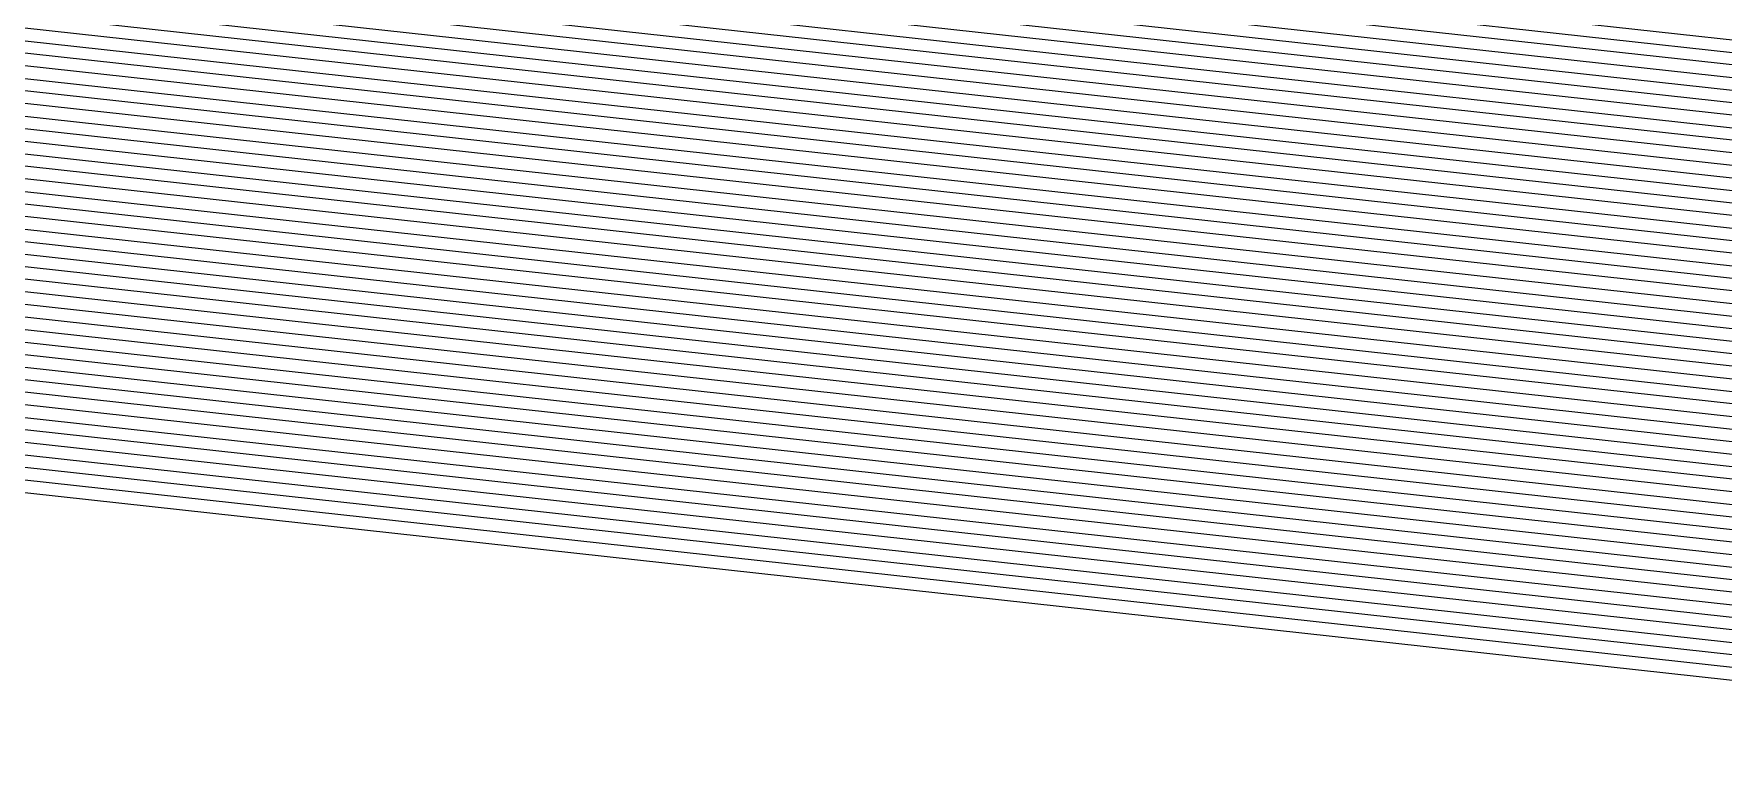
# Model space of a CAD drawing. Extents: x 7084 to 11035, y 13750 to 16729.
# Drawn here: x 10110.18 to 10157.06, y 13779.79 to 13799.79 of the extents above; entities that cross this region are included whole.
import ezdxf

# ---------------------------------------------------------------- set-up
doc = ezdxf.new("R2010")
doc.units = 0
doc.layers.add('Default', color=7, linetype='Continuous')

msp = doc.modelspace()

# ---------------------------------------------------------------- linework, layer by layer
at = {"layer": 'Default'}
for points in [[(10295.182, 16443.974), (10517.258, 16426.435), (10774.398, 16069.815), (10782.234, 16061.156), (10899.116, 15950.077), (11021.842, 15529.148), (11025.76, 15520.163), (10955.631, 15040.771), (10955.141, 15028.681), (10844.103, 14104.975), (10839.206, 14081.776), (10704.791, 13900.543), (10696.956, 13890.577), (10445.659, 13756.114), (9966.443, 13808.73), (9960.24, 13824.25), (9942.283, 13817.715), (9533.196, 13811.869), (9526.993, 13805.497), (8948.427, 13863.96), (8926.226, 13867.554), (8137.273, 13990.325)], [(10298.938, 16421.009), (10512.184, 16404.168), (10759.1, 16061.727), (10776.154, 16042.882), (10888.389, 15936.22), (11006.235, 15532.027), (11014.762, 15512.47), (10947.422, 15052.14), (10946.356, 15025.827), (10839.733, 14138.849), (10829.074, 14088.357), (10700.004, 13914.33), (10682.95, 13892.64), (10441.646, 13763.523), (9981.484, 13814.047), (9967.983, 13847.827), (9928.901, 13833.604), (9536.08, 13827.99), (9522.579, 13814.122), (8967.017, 13870.26), (8918.698, 13878.083), (8161.114, 13995.972)], [(8139.657, 13990.89), (8925.473, 13868.607), (8950.286, 13864.59), (9526.552, 13806.36), (9533.485, 13813.481), (9940.945, 13819.304), (9961.014, 13826.608), (9967.947, 13809.261), (10445.258, 13756.854), (10695.555, 13890.783), (10704.313, 13901.922), (10838.192, 14082.434), (10843.666, 14108.363), (10954.262, 15028.396), (10954.81, 15041.908), (11024.66, 15519.393), (11020.281, 15529.436), (10898.043, 15948.692), (10781.626, 16059.328)], [(10777.978, 16048.364), (10891.607, 15940.377), (11010.917, 15531.163), (11018.062, 15514.778), (10949.884, 15048.729), (10948.991, 15026.684), (10841.044, 14128.687), (10832.114, 14086.383), (10701.44, 13910.194), (10687.152, 13892.021), (10442.85, 13761.3), (9976.972, 13812.452), (9965.66, 13840.754), (9932.916, 13828.837), (9535.215, 13823.154), (9523.903, 13811.535), (8961.44, 13868.37), (8920.956, 13874.924), (8153.962, 13994.278)], [(10906.088, 15959.085), (11031.986, 15527.277), (11032.908, 15525.162), (10960.966, 15033.381), (10960.851, 15030.536), (10846.943, 14082.957), (10845.791, 14077.499), (10707.903, 13891.581), (10706.059, 13889.236), (10448.268, 13751.298), (9956.667, 13805.274), (9955.207, 13808.925), (9950.982, 13807.388), (9531.322, 13801.39), (9529.863, 13799.891), (8936.344, 13859.865), (8931.12, 13860.71), (8121.776, 13986.654)], [(10905.552, 15958.392), (11031.206, 15527.421), (11032.358, 15524.778), (10960.556, 15033.949), (10960.412, 15030.394), (10846.725, 14084.651), (10845.285, 14077.828), (10707.663, 13892.271), (10705.359, 13889.339), (10448.067, 13751.668), (9957.419, 13805.539), (9955.594, 13810.104), (9950.313, 13808.182), (9531.466, 13802.197), (9529.642, 13800.323), (8937.273, 13860.18), (8930.743, 13861.237), (8122.968, 13986.937)], [(8124.16, 13987.219), (8930.367, 13861.763), (8938.203, 13860.495), (9529.421, 13800.754), (9531.61, 13803.003), (9949.644, 13808.977), (9955.981, 13811.283), (9958.171, 13805.805), (10447.867, 13752.038), (10704.659, 13889.443), (10707.424, 13892.96), (10844.778, 14078.157), (10846.506, 14086.345), (10959.973, 15030.251), (10960.145, 15034.518), (11031.808, 15524.393), (11030.425, 15527.565), (10905.015, 15957.699)], [(10904.479, 15957.006), (11029.645, 15527.708), (11031.258, 15524.009), (10959.735, 15035.086), (10959.533, 15030.108), (10846.288, 14088.038), (10844.271, 14078.486), (10707.185, 13893.649), (10703.958, 13889.546), (10447.666, 13752.409), (9958.923, 13806.071), (9956.368, 13812.462), (9948.975, 13809.771), (9531.755, 13803.809), (9529.2, 13801.185), (8939.132, 13860.81), (8929.991, 13862.29), (8125.352, 13987.501)], [(10903.943, 15956.313), (11028.865, 15527.852), (11030.708, 15523.624), (10959.325, 15035.655), (10959.094, 15029.965), (10846.069, 14089.732), (10843.765, 14078.815), (10706.945, 13894.339), (10703.258, 13889.649), (10447.465, 13752.779), (9959.675, 13806.337), (9956.756, 13813.641), (9948.305, 13810.565), (9531.899, 13804.615)], [(8127.736, 13988.066), (8929.238, 13863.342), (8940.991, 13861.44), (9528.759, 13802.047), (9532.043, 13805.421), (9947.636, 13811.36), (9957.143, 13814.82), (9960.427, 13806.603), (10447.265, 13753.15), (10702.558, 13889.752), (10706.706, 13895.028), (10843.258, 14079.144), (10845.851, 14091.426), (10958.655, 15029.823), (10958.914, 15036.223), (11030.159, 15523.239), (11028.084, 15527.996), (10903.406, 15955.62)], [(9946.967, 13812.154), (9957.53, 13815.998), (9961.179, 13806.869), (10447.064, 13753.52), (10701.858, 13889.855), (10706.467, 13895.717), (10842.752, 14079.473), (10845.632, 14093.119), (10958.216, 15029.68), (10958.504, 15036.792), (11029.609, 15522.855), (11027.304, 15528.14), (10902.87, 15954.927)], [(8130.12, 13988.631), (8928.485, 13864.395), (8942.85, 13862.07), (9528.317, 13802.91), (9532.331, 13807.033), (9946.298, 13812.949), (9957.917, 13817.177), (9961.931, 13807.135), (10446.863, 13753.891), (10701.157, 13889.958), (10706.227, 13896.407), (10842.245, 14079.802), (10845.414, 14094.813), (10957.776, 15029.537), (10958.093, 15037.36), (11029.059, 15522.47), (11026.524, 15528.284), (10902.334, 15954.235)], [(8131.312, 13988.913), (8928.108, 13864.922), (8943.78, 13862.385), (9528.097, 13803.341), (9532.475, 13807.839), (9945.629, 13813.743), (9958.304, 13818.356), (9962.683, 13807.4), (10446.663, 13754.261), (10700.457, 13890.061), (10705.988, 13897.096), (10841.738, 14080.131), (10845.195, 14096.507), (10957.337, 15029.395), (10957.683, 15037.929), (11028.509, 15522.086), (11025.743, 15528.428), (10901.797, 15953.542)], [(8132.504, 13989.196), (8927.732, 13865.448), (8944.709, 13862.7), (9527.876, 13803.772), (9532.62, 13808.645), (9944.96, 13814.538), (9958.691, 13819.535), (9963.435, 13807.666), (10446.462, 13754.632), (10699.757, 13890.165), (10705.749, 13897.785), (10841.232, 14080.46), (10844.977, 14098.2), (10956.898, 15029.252), (10957.272, 15038.497), (11027.959, 15521.701), (11024.963, 15528.572), (10901.261, 15952.849)], [(9964.187, 13807.932), (10446.261, 13755.002), (10699.056, 13890.268), (10705.509, 13898.475), (10840.725, 14080.789), (10844.758, 14099.894), (10956.459, 15029.109), (10956.862, 15039.065), (11027.409, 15521.316), (11024.183, 15528.716), (10900.725, 15952.156)], [(10900.188, 15951.463), (11023.403, 15528.86), (11026.859, 15520.932), (10956.451, 15039.634), (10956.019, 15028.967), (10844.54, 14101.588), (10840.219, 14081.118), (10705.27, 13899.164), (10698.356, 13890.371), (10446.061, 13755.373), (9964.939, 13808.198), (9959.466, 13821.892), (9943.622, 13816.126), (9532.908, 13810.257), (9527.435, 13804.635), (8946.568, 13863.33), (8926.979, 13866.501), (8134.889, 13989.76)], [(10899.652, 15950.77), (11022.622, 15529.004), (11026.31, 15520.547), (10956.041, 15040.202), (10955.58, 15028.824), (10844.321, 14103.282), (10839.712, 14081.447), (10705.031, 13899.853), (10697.656, 13890.474), (10445.86, 13755.743), (9965.691, 13808.464), (9959.853, 13823.071), (9942.952, 13816.921), (9533.052, 13811.063)], [(8138.465, 13990.607), (8925.85, 13868.08), (8949.357, 13864.275), (9526.772, 13805.929), (9533.34, 13812.675), (9941.614, 13818.51), (9960.627, 13825.429), (9967.195, 13808.996), (10445.459, 13756.484), (10696.255, 13890.68), (10704.552, 13901.232), (10838.699, 14082.105), (10843.884, 14106.669), (10954.702, 15028.539), (10955.22, 15041.339), (11025.21, 15519.778), (11021.062, 15529.292), (10898.579, 15949.384)], [(8140.849, 13991.172), (8925.097, 13869.133), (8951.216, 13864.905), (9526.331, 13806.791), (9533.629, 13814.287), (9940.276, 13820.098), (9961.401, 13827.787), (9968.699, 13809.527), (10445.057, 13757.225), (10694.855, 13890.886), (10704.073, 13902.611), (10837.686, 14082.763), (10843.447, 14110.056), (10953.823, 15028.253), (10954.399, 15042.476), (11024.11, 15519.009), (11019.501, 15529.58), (10897.507, 15947.999)], [(10896.434, 15946.613), (11017.94, 15529.868), (11023.01, 15518.24), (10953.578, 15043.613), (10952.945, 15027.968), (10843.01, 14113.444), (10836.673, 14083.422), (10703.594, 13903.99), (10693.454, 13891.093), (10444.656, 13757.966), (9970.203, 13810.059), (9962.176, 13830.144), (9938.938, 13821.687), (9533.917, 13815.899), (9525.889, 13807.654), (8953.075, 13865.535), (8924.344, 13870.186)], [(8144.425, 13992.019), (8923.968, 13870.713), (8954.004, 13865.85), (9525.669, 13808.085), (9534.061, 13816.705), (9938.269, 13822.482), (9962.563, 13831.323), (9970.955, 13810.325), (10444.455, 13758.336), (10692.754, 13891.196), (10703.355, 13904.679), (10836.166, 14083.751), (10842.792, 14115.137), (10952.505, 15027.825), (10953.168, 15044.182), (11022.46, 15517.855), (11017.16, 15530.012), (10895.898, 15945.92)], [(9937.599, 13823.276), (9962.95, 13832.502), (9971.707, 13810.591), (10444.255, 13758.707), (10692.054, 13891.299), (10703.116, 13905.368), (10835.66, 14084.08), (10842.573, 14116.831), (10952.066, 15027.682), (10952.757, 15044.75), (11021.911, 15517.47), (11016.38, 15530.156), (10895.361, 15945.227)], [(10894.825, 15944.534), (11015.599, 15530.3), (11021.361, 15517.086), (10952.347, 15045.319), (10951.627, 15027.54), (10842.355, 14118.525), (10835.153, 14084.409), (10702.876, 13906.058), (10691.353, 13891.402), (10444.054, 13759.077), (9972.459, 13810.857), (9963.337, 13833.681), (9936.93, 13824.071), (9534.35, 13818.317), (9525.227, 13808.947), (8955.863, 13866.48), (8923.215, 13871.765), (8146.809, 13992.584)], [(10894.289, 15943.841), (11014.819, 15530.444), (11020.811, 15516.701), (10951.937, 15045.887), (10951.188, 15027.397), (10842.136, 14120.219), (10834.646, 14084.738), (10702.637, 13906.747), (10690.653, 13891.505), (10443.853, 13759.448), (9973.212, 13811.122), (9963.724, 13834.86), (9936.261, 13824.865), (9534.494, 13819.123), (9525.007, 13809.379), (8956.793, 13866.795), (8922.838, 13872.292), (8148.001, 13992.866)], [(8149.193, 13993.149), (8922.462, 13872.818), (8957.722, 13867.11), (9524.786, 13809.81), (9534.638, 13819.929), (9935.592, 13825.659), (9964.111, 13836.038), (9973.964, 13811.388), (10443.653, 13759.818), (10689.953, 13891.608), (10702.398, 13907.436), (10834.14, 14085.067), (10841.918, 14121.912), (10950.748, 15027.254), (10951.526, 15046.455), (11020.261, 15516.316), (11014.039, 15530.588), (10893.752, 15943.148)], [(8150.385, 13993.431), (8922.086, 13873.345), (8958.652, 13867.425), (9524.565, 13810.241), (9534.782, 13820.735), (9934.923, 13826.454), (9964.499, 13837.217), (9974.716, 13811.654), (10443.452, 13760.189), (10689.253, 13891.712), (10702.158, 13908.126), (10833.633, 14085.396), (10841.699, 14123.606), (10950.309, 15027.112), (10951.116, 15047.024), (11019.711, 15515.932), (11013.258, 15530.732), (10893.216, 15942.456)], [(8151.577, 13993.713), (8921.709, 13873.871), (8959.581, 13867.74), (9524.344, 13810.672), (9534.926, 13821.541), (9934.254, 13827.248), (9964.886, 13838.396), (9975.468, 13811.92), (10443.251, 13760.559), (10688.552, 13891.815), (10701.919, 13908.815), (10833.127, 14085.725), (10841.481, 14125.3), (10949.87, 15026.969), (10950.705, 15047.592), (11019.161, 15515.547), (11012.478, 15530.876), (10892.68, 15941.763)], [(8152.77, 13993.996), (8921.333, 13874.398), (8960.511, 13868.055), (9524.124, 13811.104), (9535.07, 13822.348), (9933.585, 13828.043), (9965.273, 13839.575), (9976.22, 13812.186), (10443.051, 13760.93), (10687.852, 13891.918), (10701.68, 13909.505), (10832.62, 14086.054), (10841.262, 14126.993), (10949.431, 15026.826), (10950.295, 15048.161), (11018.611, 15515.163), (11011.698, 15531.019), (10892.143, 15941.07)], [(10891.071, 15939.684), (11010.137, 15531.307), (11017.512, 15514.393), (10949.474, 15049.298), (10948.552, 15026.541), (10840.825, 14130.381), (10831.607, 14086.712), (10701.201, 13910.883), (10686.452, 13892.124), (10442.649, 13761.67), (9977.724, 13812.718), (9966.047, 13841.932), (9932.246, 13829.631), (9535.359, 13823.96), (9523.682, 13811.966), (8962.37, 13868.685), (8920.58, 13875.451), (8155.154, 13994.56)], [(8156.346, 13994.843), (8920.203, 13875.977), (8963.299, 13869), (9523.461, 13812.397), (9535.503, 13824.766), (9931.577, 13830.426), (9966.434, 13843.111), (9978.476, 13812.983), (10442.449, 13762.041), (10685.751, 13892.227), (10700.962, 13911.573), (10831.1, 14087.041), (10840.607, 14132.074), (10948.113, 15026.398), (10949.063, 15049.866), (11016.962, 15514.009), (11009.357, 15531.451), (10890.534, 15938.991)], [(10889.998, 15938.298), (11008.576, 15531.595), (11016.412, 15513.624), (10948.653, 15050.435), (10947.674, 15026.255), (10840.388, 14133.768), (10830.594, 14087.37), (10700.722, 13912.262), (10685.051, 13892.33), (10442.248, 13762.411), (9979.228, 13813.249), (9966.821, 13844.29), (9930.908, 13831.22), (9535.647, 13825.572), (9523.241, 13812.829), (8964.229, 13869.315), (8919.827, 13876.503), (8157.538, 13995.125)], [(8159.922, 13995.69), (8919.074, 13877.556), (8966.088, 13869.945), (9522.799, 13813.691), (9535.936, 13827.184), (9929.57, 13832.809), (9967.596, 13846.648), (9980.732, 13813.781), (10441.847, 13763.152), (10683.651, 13892.537), (10700.244, 13913.641), (10829.581, 14088.028), (10839.951, 14137.156), (10946.795, 15025.97), (10947.832, 15051.572), (11015.312, 15512.855), (11007.016, 15531.883), (10888.925, 15936.913)], [(10887.853, 15935.527), (11005.455, 15532.171), (11014.212, 15512.086), (10947.011, 15052.709), (10945.917, 15025.685), (10839.514, 14140.543), (10828.568, 14088.686), (10699.765, 13915.019), (10682.25, 13892.743), (10441.445, 13763.893), (9982.236, 13814.313), (9968.37, 13849.005), (9928.232, 13834.398), (9536.224, 13828.796), (9522.358, 13814.554), (8967.947, 13870.575), (8918.321, 13878.609)], [(8163.498, 13996.537), (8917.945, 13879.136), (8968.876, 13870.89), (9522.137, 13814.985), (9536.368, 13829.602), (9927.563, 13835.192), (9968.757, 13850.184), (9982.988, 13814.579), (10441.245, 13764.264), (10681.55, 13892.846), (10699.526, 13915.709), (10828.061, 14089.015), (10839.296, 14142.237), (10945.477, 15025.542), (10946.601, 15053.277), (11013.663, 15511.701), (11004.675, 15532.315), (10887.316, 15934.834)], [(10886.244, 15933.448), (11003.114, 15532.603), (11012.563, 15510.932), (10945.78, 15054.414), (10944.599, 15025.257), (10838.859, 14145.624), (10827.048, 14089.674), (10699.047, 13917.087), (10680.149, 13893.052), (10440.843, 13765.005), (9984.492, 13815.11), (9969.531, 13852.542), (9926.224, 13836.781), (9536.656, 13831.214), (9521.696, 13815.847), (8970.735, 13871.52), (8917.192, 13880.189), (8165.882, 13997.102)], [(10885.707, 15932.755), (11002.334, 15532.747), (11012.013, 15510.547), (10945.369, 15054.982), (10944.16, 15025.114), (10838.64, 14147.318), (10826.541, 14090.003), (10698.808, 13917.777), (10679.449, 13893.156), (10440.642, 13765.375), (9985.244, 13815.376), (9969.919, 13853.721), (9925.555, 13837.576), (9536.801, 13832.02), (9521.475, 13816.279), (8971.665, 13871.835), (8916.815, 13880.715), (8167.074, 13997.384)], [(10885.171, 15932.062), (11001.553, 15532.891), (11011.463, 15510.163), (10944.959, 15055.551), (10943.72, 15024.971), (10838.422, 14149.011), (10826.035, 14090.332), (10698.568, 13918.466), (10678.749, 13893.259), (10440.442, 13765.746), (9985.996, 13815.642), (9970.306, 13854.9), (9924.886, 13838.37), (9536.945, 13832.826), (9521.254, 13816.71), (8972.594, 13872.15), (8916.439, 13881.241), (8168.266, 13997.666)], [(8169.458, 13997.949), (8916.063, 13881.768), (8973.524, 13872.465), (9521.034, 13817.141), (9537.089, 13833.632), (9924.217, 13839.164), (9970.693, 13856.078), (9986.748, 13815.908), (10440.241, 13766.116), (10678.048, 13893.362), (10698.329, 13919.156), (10825.528, 14090.661), (10838.203, 14150.705), (10943.281, 15024.829), (10944.549, 15056.119), (11010.913, 15509.778), (11000.773, 15533.035), (10884.635, 15931.37)], [(10884.098, 15930.677), (10999.993, 15533.179), (11010.363, 15509.394), (10944.138, 15056.688), (10942.842, 15024.686), (10837.985, 14152.399), (10825.022, 14090.99), (10698.089, 13919.845), (10677.348, 13893.465), (10440.04, 13766.486), (9987.5, 13816.174), (9971.08, 13857.257), (9923.548, 13839.959), (9537.233, 13834.438), (9520.813, 13817.572), (8974.453, 13872.78), (8915.686, 13882.294), (8170.651, 13998.231)], [(8171.843, 13998.514), (8915.31, 13882.821), (8975.383, 13873.095), (9520.592, 13818.003), (9537.377, 13835.244), (9922.879, 13840.753), (9971.467, 13858.436), (9988.252, 13816.44), (10439.84, 13766.857), (10676.648, 13893.568), (10697.85, 13920.534), (10824.515, 14091.319), (10837.766, 14154.093), (10942.402, 15024.543), (10943.728, 15057.256), (11009.814, 15509.009), (10999.212, 15533.323), (10883.562, 15929.984)], [(8173.035, 13998.796), (8914.933, 13883.347), (8976.312, 13873.41), (9520.371, 13818.435), (9537.521, 13836.05), (9922.21, 13841.548), (9971.854, 13859.615), (9989.004, 13816.705), (10439.639, 13767.227), (10675.948, 13893.671), (10697.611, 13921.224), (10824.008, 14091.648), (10837.548, 14155.786), (10941.963, 15024.4), (10943.317, 15057.825), (11009.264, 15508.624), (10998.432, 15533.467), (10883.026, 15929.291)], [(8174.227, 13999.078), (8914.557, 13883.874), (8977.242, 13873.725), (9520.151, 13818.866), (9537.666, 13836.856), (9921.54, 13842.342), (9972.242, 13860.794), (9989.756, 13816.971), (10439.438, 13767.598), (10675.247, 13893.774), (10697.371, 13921.913), (10823.502, 14091.977), (10837.329, 14157.48), (10941.524, 15024.258), (10942.907, 15058.393), (11008.714, 15508.24), (10997.652, 15533.611), (10882.489, 15928.598)], [(10881.953, 15927.905), (10996.871, 15533.755), (11008.164, 15507.855), (10942.496, 15058.962), (10941.085, 15024.115), (10837.111, 14159.174), (10822.995, 14092.306), (10697.132, 13922.602), (10674.547, 13893.878), (10439.238, 13767.968), (9990.508, 13817.237), (9972.629, 13861.973), (9920.871, 13843.137), (9537.81, 13837.662), (9519.93, 13819.297), (8978.171, 13874.04), (8914.18, 13884.4), (8175.419, 13999.361)], [(8176.611, 13999.643), (8913.804, 13884.926), (8979.101, 13874.355), (9519.709, 13819.728), (9537.954, 13838.468), (9920.202, 13843.931), (9973.016, 13863.151), (9991.261, 13817.503), (10439.037, 13768.339), (10673.847, 13893.981), (10696.893, 13923.292), (10822.489, 14092.635), (10836.892, 14160.867), (10940.645, 15023.972), (10942.086, 15059.53), (11007.614, 15507.471), (10996.091, 15533.899), (10881.417, 15927.212)], [(8177.803, 13999.925), (8913.428, 13885.453), (8980.03, 13874.67), (9519.488, 13820.16), (9538.098, 13839.274), (9919.533, 13844.725), (9973.403, 13864.33), (9992.013, 13817.769), (10438.836, 13768.709), (10673.146, 13894.084), (10696.653, 13923.981), (10821.982, 14092.964), (10836.674, 14162.561), (10940.206, 15023.83), (10941.675, 15060.098), (11007.064, 15507.086), (10995.311, 15534.043), (10880.88, 15926.519)], [(8164.69, 13996.819), (8917.568, 13879.662), (8969.806, 13871.205), (9521.916, 13815.416), (9536.512, 13830.408), (9926.893, 13835.987), (9969.144, 13851.363), (9983.74, 13814.844), (10441.044, 13764.634), (10680.849, 13892.949), (10699.286, 13916.398), (10827.554, 14089.345), (10839.077, 14143.93), (10945.038, 15025.399), (10946.19, 15053.845), (11013.113, 15511.317), (11003.894, 15532.459)], [(7446.388, 14178.927), (8117.008, 13985.525), (8932.626, 13858.605), (9530.745, 13798.166), (9953.658, 13804.21), (10449.071, 13749.816), (9530.745, 13798.166), (9953.658, 13804.21), (10449.071, 13749.816), (10708.86, 13888.824), (10847.817, 14076.182), (11035.107, 15526.701), (10962.608, 15031.107), (10847.817, 14076.182), (10636.361, 13755.86), (10708.86, 13888.824), (10636.361, 13755.86), (10449.071, 13749.816), (10708.86, 13888.824)], [(11034.008, 15525.932), (10961.787, 15032.244), (10961.73, 15030.822), (10847.38, 14079.57), (10846.804, 14076.84), (10708.382, 13890.202), (10707.46, 13889.03), (10448.669, 13750.557), (9955.162, 13804.742), (9954.433, 13806.568), (9952.32, 13805.799), (9531.034, 13799.778), (9530.304, 13799.029), (8934.485, 13859.235), (8931.873, 13859.657), (8119.392, 13986.09)], [(10962.198, 15031.675), (10962.169, 15030.964), (10847.599, 14077.876), (10847.311, 14076.511), (10708.621, 13889.513), (10708.16, 13888.927), (10448.87, 13750.186), (9954.41, 13804.476), (9954.046, 13805.389), (9952.989, 13805.005), (9530.89, 13798.972), (9530.525, 13798.598), (8933.555, 13858.92), (8932.249, 13859.131), (8118.2, 13985.807)], [(10830.087, 14087.699), (10700.483, 13912.951), (10684.351, 13892.434), (10442.047, 13762.782), (9979.98, 13813.515), (9967.209, 13845.469), (9930.239, 13832.015), (9535.791, 13826.378), (9523.02, 13813.26), (8965.158, 13869.63), (8919.45, 13877.03), (8158.73, 13995.408)], [(8142.041, 13991.455), (8924.721, 13869.66), (8952.145, 13865.22), (9526.11, 13807.222), (9533.773, 13815.093), (9939.607, 13820.893), (9961.789, 13828.965), (9969.451, 13809.793), (10444.857, 13757.595)], [(8120.584, 13986.372), (8931.496, 13860.184), (8935.414, 13859.55), (9530.083, 13799.46), (9531.178, 13800.584), (9951.651, 13806.593), (9954.82, 13807.747), (9955.915, 13805.008), (10448.469, 13750.927)]]:
    msp.add_lwpolyline(points, dxfattribs=at)

doc.saveas('drawing.dxf')
